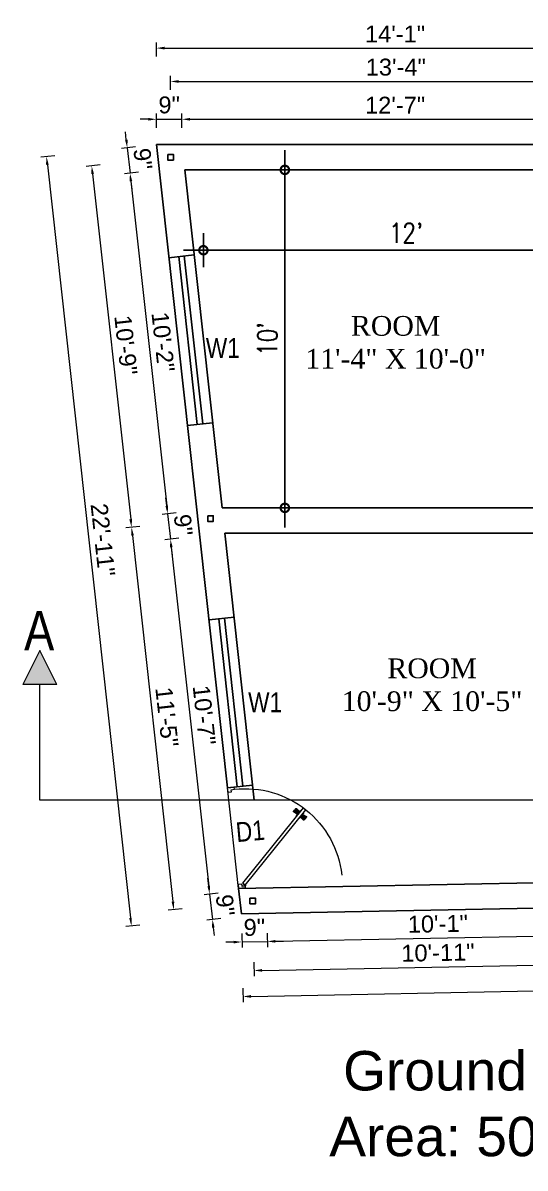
# Model space of a CAD drawing. Header units: inches. Extents: x 392906 to 410488, y -52747 to -40742.
# Drawn here: x 403307.9 to 403486.2, y -51162.7 to -50756.1 of the extents above; entities that cross this region are included whole.
import ezdxf

# ---------------------------------------------------------------- set-up
doc = ezdxf.new("R2010")
doc.units = ezdxf.units.IN
doc.header["$LTSCALE"] = 2
doc.header["$MEASUREMENT"] = 0
doc.header["$PDMODE"] = 34
doc.layers.get('0').update_dxf_attribs({"linetype": 'CONTINUOUS'})
doc.layers.get('DEFPOINTS').update_dxf_attribs({"color": 141, "linetype": 'CONTINUOUS'})
for name, color, linetype, lineweight in [('DOOR & WIN', 1, 'CONTINUOUS', 25), ('PUERTAS', 7, 'CONTINUOUS', 9), ('steps', 253, 'CONTINUOUS', 20)]:
    doc.layers.add(name, color=color, linetype=linetype, lineweight=lineweight)
doc.styles.add('Lettring Text', font='arial.ttf')
doc.styles.add('ROMANS', font='Romans.shx', dxfattribs={"width": 0.8})
doc.styles.get("Standard").update_dxf_attribs({"font": 'ARIALN.TTF'})
doc.dimstyles.new('8 SCALE', dxfattribs={"dimscale": 0, "dimtxt": 7, "dimasz": 6, "dimexe": 6, "dimexo": 2, "dimgap": 2, "dimtad": 1, "dimdec": 0, "dimzin": 0, "dimdsep": 46, "dimlunit": 4, "dimtxsty": 'ROMANS', "dimblk": 'DOTSMALL', "dimcen": 0, "dimdle": 7, "dimclrd": 8, "dimclre": 8, "dimclrt": 3, "dimadec": 0, "dimazin": 0, "dimtfac": 1, "dimtdec": 0, "dimtofl": 0, "dimtmove": 2, "dimatfit": 3, "dimfxl": 6, "dimfxlon": 1, "dimtolj": 1, "dimtzin": 0, "dimarcsym": 0})
doc.dimstyles.new('Copy of Standard', dxfattribs={"dimtxt": 6, "dimasz": 2.875, "dimexe": 2, "dimexo": 4, "dimgap": 2, "dimtad": 1, "dimdec": 0, "dimrnd": 1, "dimzin": 0, "dimdsep": 46, "dimlunit": 4, "dimtxsty": 'Lettring Text', "dimcen": 0.1, "dimclrd": 7, "dimclre": 7, "dimclrt": 7, "dimazin": 0, "dimtfac": 0.645, "dimtdec": 0, "dimtmove": 1, "dimatfit": 0, "dimfxl": 3, "dimfxlon": 1, "dimtfillclr": 256, "dimtolj": 1, "dimtzin": 0, "dimlwd": -1, "dimlwe": -1, "dimarcsym": 2})

# ---------------------------------------------------------------- blocks, each defined once
blk = doc.blocks.new('3ft')
at = {"layer": 'PUERTAS', "color": 6}
for p, q in [((1.01, 2.52), (25.23, 26.74)), ((26.05, 25.92), (1.77, 1.64)), ((26.05, 25.92), (25.23, 26.74)), ((0, 2.4), (0, 0)), ((0.72, 2.4), (0, 2.4)), ((1.6, 0), (0, 0)), ((0.72, 1.52), (0.72, 2.44)), ((0.8, 1.52), (0.72, 1.52)), ((0.8, 1.52), (0.8, 2.41)), ((0.8, 1.2), (0.8, 1.52)), ((1.6, 1.2), (0.8, 1.2)), ((1.57, 1.84), (0.94, 2.47)), ((1.63, 1.89), (0.97, 2.55)), ((1.63, 1.89), (1.57, 1.84)), ((1.77, 1.64), (1.57, 1.84)), ((1.6, 0), (1.6, 1.2)), ((34.4, 0), (34.4, 1.2)), ((34.4, 1.2), (35.2, 1.2)), ((34.4, 0), (36, 0)), ((35.2, 1.2), (35.2, 2.4)), ((35.2, 2.4), (36, 2.4)), ((36, 0), (36, 2.4))]:
    blk.add_line(p, q, dxfattribs=at)
at = {"layer": 'PUERTAS', "color": 8}
for p, q in [((22.57, 24.94), (21.65, 25.68)), ((22.63, 24.99), (21.69, 25.75)), ((22.74, 25.1), (21.84, 25.9)), ((22.13, 26.28), (21.98, 26.13)), ((22.88, 25.24), (22.01, 26.06)), ((22.13, 26.28), (22.27, 26.42)), ((22.29, 26.41), (22.27, 26.42)), ((23.16, 25.52), (22.34, 26.39)), ((23.3, 25.66), (22.5, 26.56)), ((23.41, 25.77), (22.65, 26.71)), ((22.69, 24.32), (23.02, 24.83)), ((23.46, 25.83), (22.72, 26.75)), ((22.95, 24.96), (22.84, 25.07)), ((22.98, 24.99), (22.86, 25.1)), ((23.03, 25.04), (22.91, 25.15)), ((22.91, 24.53), (23.1, 24.91)), ((23.11, 25.12), (22.99, 25.23)), ((23.13, 24.76), (23.18, 24.99)), ((23.28, 25.3), (23.17, 25.41)), ((23.36, 25.37), (23.25, 25.49)), ((23.31, 24.94), (23.28, 25.08)), ((23.41, 25.43), (23.3, 25.54)), ((23.46, 25.09), (23.32, 25.13)), ((23.44, 25.45), (23.33, 25.56)), ((23.64, 25.27), (23.41, 25.22)), ((23.87, 25.49), (23.49, 25.3)), ((24.08, 25.71), (23.57, 25.38)), ((24.8, 24.56), (24.61, 24.18)), ((25.02, 24.77), (24.68, 24.26)), ((23.63, 23.38), (24.14, 23.72)), ((23.84, 23.6), (24.22, 23.79)), ((24.07, 23.82), (24.3, 23.88)), ((24.25, 24), (24.39, 23.97)), ((24.25, 23.26), (24.99, 22.34)), ((24.27, 23.64), (24.38, 23.53)), ((24.3, 23.67), (24.41, 23.56)), ((24.3, 23.32), (25.06, 22.38)), ((24.35, 23.72), (24.46, 23.61)), ((24.4, 24.15), (24.43, 24.01)), ((24.41, 23.43), (25.2, 22.53)), ((24.43, 23.8), (24.54, 23.69)), ((24.58, 24.33), (24.52, 24.1)), ((24.55, 23.57), (25.37, 22.7)), ((24.6, 23.97), (24.72, 23.86)), ((24.68, 24.05), (24.79, 23.94)), ((24.73, 24.1), (24.85, 23.99)), ((24.76, 24.13), (24.87, 24.02)), ((24.83, 23.85), (25.7, 23.03)), ((24.97, 23.99), (25.87, 23.2)), ((25.08, 24.1), (26.02, 23.34)), ((25.14, 24.15), (26.06, 23.41)), ((25.58, 22.82), (25.43, 22.67)), ((25.58, 22.82), (25.73, 22.97)), ((25.72, 22.98), (25.73, 22.97)), ((0, 0), (36, 0))]:
    blk.add_line(p, q, dxfattribs=at)
at = {"layer": 'PUERTAS', "color": 1}
for p, q in [((21.67, 25.73), (22.17, 26.23)), ((22.49, 24.95), (21.67, 25.61)), ((21.7, 25.82), (22.14, 26.26)), ((21.73, 25.79), (21.7, 25.82)), ((22.58, 26.7), (22.14, 26.26)), ((22.67, 26.73), (22.17, 26.23)), ((22.61, 26.67), (22.58, 26.7)), ((22.6, 24.96), (23.02, 25.38)), ((22.61, 24.25), (22.92, 24.72)), ((22.7, 25.07), (22.71, 25.06)), ((23.45, 25.91), (22.79, 26.73)), ((22.82, 25.06), (23.08, 25.32)), ((22.94, 24.95), (22.83, 25.07)), ((22.92, 24.72), (22.92, 24.72)), ((22.93, 24.94), (23.19, 25.21)), ((22.93, 24.84), (22.93, 24.83)), ((23.44, 25.81), (23.02, 25.38)), ((23.34, 25.58), (23.08, 25.32)), ((23.46, 25.47), (23.19, 25.21)), ((23.33, 25.7), (23.34, 25.69)), ((23.45, 25.46), (23.33, 25.57)), ((23.57, 25.47), (23.57, 25.47)), ((24.15, 25.79), (23.68, 25.48)), ((23.68, 25.48), (23.68, 25.48)), ((24.27, 25.78), (24.26, 25.79)), ((25.1, 24.84), (24.79, 24.38)), ((25.09, 24.96), (25.1, 24.95)), ((22.62, 24.13), (22.61, 24.14)), ((23.44, 23.31), (23.45, 23.3)), ((23.56, 23.3), (24.03, 23.61)), ((24.03, 23.61), (24.03, 23.62)), ((24.14, 23.62), (24.14, 23.62)), ((24.25, 23.62), (24.51, 23.89)), ((24.26, 23.29), (24.69, 23.71)), ((24.26, 23.63), (24.37, 23.52)), ((24.26, 23.18), (24.92, 22.37)), ((24.37, 23.52), (24.63, 23.77)), ((24.37, 23.4), (24.37, 23.4)), ((24.78, 24.15), (24.51, 23.89)), ((24.89, 24.03), (24.63, 23.77)), ((25.11, 24.14), (24.69, 23.71)), ((24.77, 24.14), (24.88, 24.03)), ((24.79, 24.38), (24.78, 24.37)), ((24.78, 24.26), (24.78, 24.26)), ((25, 24.03), (25, 24.03)), ((25.04, 22.36), (25.54, 22.86)), ((25.1, 22.42), (25.13, 22.39)), ((25.13, 22.39), (25.57, 22.83)), ((25.22, 24.14), (26.03, 23.48)), ((26.04, 23.37), (25.54, 22.86)), ((26.01, 23.27), (25.57, 22.83)), ((25.98, 23.3), (26.01, 23.27))]:
    blk.add_line(p, q, dxfattribs=at)
at = {"layer": 'PUERTAS', "color": 2}
for p, q in [((21.99, 26.11), (21.98, 26.13)), ((25.42, 22.68), (25.43, 22.67))]:
    blk.add_line(p, q, dxfattribs=at)
at = {"layer": 'PUERTAS', "color": 6}
for radius in [0.155, 0.0752]:
    blk.add_circle((0.82, 2.56), radius, dxfattribs=at)
blk.add_arc((0.82, 2.56), 34.38, 359.7285, 90.0333, dxfattribs=at)
at = {"layer": 'PUERTAS', "color": 1}
for centre, start, end in [((22.54, 25.01), 231.0764, 315), ((22.73, 26.68), 38.9236, 135), ((22.77, 25.12), 225, 315), ((22.99, 24.89), 135, 219.7428), ((22.87, 24.78), 315, 39.7428), ((23.28, 25.63), 315, 45), ((23.39, 25.86), 315, 38.9236), ((23.51, 25.41), 50.2572, 135), ((23.62, 25.53), 230.2572, 315), ((24.2, 25.73), 45, 135), ((25.04, 24.89), 315, 45), ((22.67, 24.2), 135, 225), ((23.51, 23.36), 225, 315), ((24.09, 23.56), 50.2572, 135), ((24.2, 23.68), 230.2572, 315), ((24.32, 23.23), 135, 218.9236), ((24.42, 23.46), 135, 225), ((24.84, 24.31), 135, 219.7428), ((24.72, 24.21), 315, 39.7428), ((24.94, 23.98), 45, 135), ((24.98, 22.42), 218.9236, 315), ((25.17, 24.08), 51.0764, 135), ((25.98, 23.42), 315, 51.0764)]:
    blk.add_arc(centre, 0.08, start, end, dxfattribs=at)
blk = doc.blocks.new('*U199')
at = {"color": 3, "xscale": -1}
blk.add_blockref('3ft', (42, 0), dxfattribs=at)
blk = doc.blocks.new('*D1217')
at = {"layer": 'DEFPOINTS', "color": 0, "ltscale": 0.5, "transparency": 16777216}
for p in [(403355.32, -50799.29), (403345.94, -50809.44), (403356.31, -50808.29)]:
    blk.add_point(p, dxfattribs=at)
at = {"layer": 'steps', "color": 7, "ltscale": 0.5, "transparency": 16777216}
for p, q in [((403344.63, -50797.58), (403344.32, -50794.72)), ((403347.93, -50800.11), (403342.96, -50800.66)), ((403344.95, -50800.44), (403345.94, -50809.44)), ((403348.92, -50809.11), (403343.96, -50809.66)), ((403346.26, -50812.29), (403346.57, -50815.15))]:
    blk.add_line(p, q, dxfattribs=at)
for points in [[(403345.11, -50797.53), (403344.16, -50797.63), (403344.95, -50800.44)], [(403346.73, -50812.24), (403345.78, -50812.35), (403345.94, -50809.44)]]:
    blk.add_solid(points, dxfattribs=at)
at = {"layer": 'steps', "color": 7, "ltscale": 0.5, "transparency": 16777216, "insert": (403350.48, -50804.38), "char_height": 6, "attachment_point": 5, "rotation": 276.296, "style": 'Lettring Text'}
blk.add_mtext('\\A1;9"', dxfattribs=at)
blk = doc.blocks.new('*D1218')
at = {"layer": 'DEFPOINTS', "color": 0, "ltscale": 0.5, "transparency": 16777216}
for p in [(403356.31, -50808.29), (403359.29, -50930.42), (403378.6, -50928.29)]:
    blk.add_point(p, dxfattribs=at)
at = {"layer": 'steps', "color": 7, "ltscale": 0.5, "transparency": 16777216}
for p, q in [((403348.92, -50809.11), (403343.96, -50809.66)), ((403346.26, -50812.29), (403358.98, -50927.57)), ((403362.27, -50930.09), (403357.3, -50930.64))]:
    blk.add_line(p, q, dxfattribs=at)
for points in [[(403346.73, -50812.24), (403345.78, -50812.35), (403345.94, -50809.44)], [(403359.45, -50927.51), (403358.5, -50927.62), (403359.29, -50930.42)]]:
    blk.add_solid(points, dxfattribs=at)
at = {"layer": 'steps', "color": 7, "ltscale": 0.5, "transparency": 16777216, "insert": (403357.65, -50869.37), "char_height": 6, "attachment_point": 5, "rotation": 276.296, "style": 'Lettring Text'}
blk.add_mtext('\\A1;10\'-2"', dxfattribs=at)
blk = doc.blocks.new('*D1219')
at = {"layer": 'DEFPOINTS', "color": 0, "ltscale": 0.5, "transparency": 16777216}
for p in [(403378.6, -50928.29), (403360.28, -50939.42), (403379.6, -50937.29)]:
    blk.add_point(p, dxfattribs=at)
at = {"layer": 'steps', "color": 7, "ltscale": 0.5, "transparency": 16777216}
for p, q in [((403358.98, -50927.57), (403358.66, -50924.71)), ((403362.27, -50930.09), (403357.3, -50930.64)), ((403359.29, -50930.42), (403360.28, -50939.42)), ((403363.27, -50939.09), (403358.3, -50939.64)), ((403360.6, -50942.28), (403360.92, -50945.14))]:
    blk.add_line(p, q, dxfattribs=at)
for points in [[(403359.45, -50927.51), (403358.5, -50927.62), (403359.29, -50930.42)], [(403361.08, -50942.23), (403360.12, -50942.33), (403360.28, -50939.42)]]:
    blk.add_solid(points, dxfattribs=at)
at = {"layer": 'steps', "color": 7, "ltscale": 0.5, "transparency": 16777216, "insert": (403364.82, -50934.37), "char_height": 6, "attachment_point": 5, "rotation": 276.296, "style": 'Lettring Text'}
blk.add_mtext('\\A1;9"', dxfattribs=at)
blk = doc.blocks.new('*D1220')
at = {"layer": 'DEFPOINTS', "color": 0, "ltscale": 0.5, "transparency": 16777216}
for p in [(403379.6, -50937.29), (403374.19, -51065.43), (403393.5, -51063.3)]:
    blk.add_point(p, dxfattribs=at)
at = {"layer": 'steps', "color": 7, "ltscale": 0.5, "transparency": 16777216}
for p, q in [((403363.27, -50939.09), (403358.3, -50939.64)), ((403360.6, -50942.28), (403373.87, -51062.58)), ((403377.17, -51065.11), (403372.2, -51065.65))]:
    blk.add_line(p, q, dxfattribs=at)
for points in [[(403361.08, -50942.23), (403360.12, -50942.33), (403360.28, -50939.42)], [(403374.35, -51062.52), (403373.4, -51062.63), (403374.19, -51065.43)]]:
    blk.add_solid(points, dxfattribs=at)
at = {"layer": 'steps', "color": 7, "ltscale": 0.5, "transparency": 16777216, "insert": (403372.27, -51001.87), "char_height": 6, "attachment_point": 5, "rotation": 276.296, "style": 'Lettring Text'}
blk.add_mtext('\\A1;10\'-7"', dxfattribs=at)
blk = doc.blocks.new('*D1221')
at = {"layer": 'DEFPOINTS', "color": 0, "ltscale": 0.5, "transparency": 16777216}
for p in [(403393.5, -51063.3), (403375.18, -51074.42), (403394.49, -51072.29)]:
    blk.add_point(p, dxfattribs=at)
at = {"layer": 'steps', "color": 7, "ltscale": 0.5, "transparency": 16777216}
for p, q in [((403373.87, -51062.58), (403373.56, -51059.72)), ((403377.17, -51065.11), (403372.2, -51065.65)), ((403374.19, -51065.43), (403375.18, -51074.42)), ((403378.16, -51074.09), (403373.19, -51074.64)), ((403375.49, -51077.27), (403375.81, -51080.13))]:
    blk.add_line(p, q, dxfattribs=at)
for points in [[(403374.35, -51062.52), (403373.4, -51062.63), (403374.19, -51065.43)], [(403375.97, -51077.22), (403375.02, -51077.33), (403375.18, -51074.42)]]:
    blk.add_solid(points, dxfattribs=at)
at = {"layer": 'steps', "color": 7, "ltscale": 0.5, "transparency": 16777216, "insert": (403379.72, -51069.37), "char_height": 6, "attachment_point": 5, "rotation": 276.296, "style": 'Lettring Text'}
blk.add_mtext('\\A1;9"', dxfattribs=at)
blk = doc.blocks.new('*D1222')
at = {"layer": 'DEFPOINTS', "color": 0, "ltscale": 0.5, "transparency": 16777216}
for p in [(403360.34, -50803.79), (403374.5, -50932.11), (403346.49, -50935.2)]:
    blk.add_point(p, dxfattribs=at)
at = {"layer": 'steps', "color": 7, "ltscale": 0.5, "transparency": 16777216}
for p, q in [((403335.32, -50806.55), (403330.35, -50807.1)), ((403332.65, -50809.74), (403346.18, -50932.35)), ((403349.48, -50934.87), (403344.51, -50935.42))]:
    blk.add_line(p, q, dxfattribs=at)
for points in [[(403333.13, -50809.69), (403332.18, -50809.79), (403332.34, -50806.88)], [(403346.66, -50932.29), (403345.7, -50932.4), (403346.49, -50935.2)]]:
    blk.add_solid(points, dxfattribs=at)
at = {"layer": 'steps', "color": 7, "ltscale": 0.5, "transparency": 16777216, "insert": (403344.45, -50870.49), "char_height": 6, "attachment_point": 5, "rotation": 276.296, "style": 'Lettring Text'}
blk.add_mtext('\\A1;10\'-9"', dxfattribs=at)
blk = doc.blocks.new('*D1223')
at = {"layer": 'DEFPOINTS', "color": 0, "ltscale": 0.5, "transparency": 16777216}
for p in [(403374.5, -50932.11), (403389.48, -51067.88), (403361.47, -51070.97)]:
    blk.add_point(p, dxfattribs=at)
at = {"layer": 'steps', "color": 7, "ltscale": 0.5, "transparency": 16777216}
for p, q in [((403349.48, -50934.87), (403344.51, -50935.42)), ((403346.81, -50938.06), (403361.16, -51068.11)), ((403364.46, -51070.64), (403359.49, -51071.19))]:
    blk.add_line(p, q, dxfattribs=at)
for points in [[(403347.29, -50938.01), (403346.33, -50938.11), (403346.49, -50935.2)], [(403361.64, -51068.06), (403360.68, -51068.17), (403361.47, -51070.97)]]:
    blk.add_solid(points, dxfattribs=at)
at = {"layer": 'steps', "color": 7, "ltscale": 0.5, "transparency": 16777216, "insert": (403359.02, -51002.53), "char_height": 6, "attachment_point": 5, "rotation": 276.296, "style": 'Lettring Text'}
blk.add_mtext('\\A1;11\'-5"', dxfattribs=at)
blk = doc.blocks.new('*D1224')
at = {"layer": 'DEFPOINTS', "color": 0, "ltscale": 0.5, "transparency": 16777216}
for p in [(403355.32, -50799.29), (403385.45, -51072.46), (403346.43, -51076.77)]:
    blk.add_point(p, dxfattribs=at)
at = {"layer": 'steps', "color": 7, "ltscale": 0.5, "transparency": 16777216}
for p, q in [((403319.27, -50803.27), (403314.3, -50803.82)), ((403316.61, -50806.46), (403346.12, -51073.91)), ((403349.41, -51076.44), (403344.44, -51076.99))]:
    blk.add_line(p, q, dxfattribs=at)
for points in [[(403317.08, -50806.4), (403316.13, -50806.51), (403316.29, -50803.6)], [(403346.59, -51073.86), (403345.64, -51073.96), (403346.43, -51076.77)]]:
    blk.add_solid(points, dxfattribs=at)
at = {"layer": 'steps', "color": 7, "ltscale": 0.5, "transparency": 16777216, "insert": (403336.34, -50939.63), "char_height": 6, "attachment_point": 5, "rotation": 276.296, "style": 'Lettring Text'}
blk.add_mtext('\\A1;22\'-11"', dxfattribs=at)
blk = doc.blocks.new('*D1225')
at = {"layer": 'DEFPOINTS', "color": 0, "ltscale": 0.5, "transparency": 16777216}
for p in [(403385.45, -51072.46), (403394.49, -51072.29), (403394.68, -51082.24)]:
    blk.add_point(p, dxfattribs=at)
at = {"layer": 'steps', "color": 7, "ltscale": 0.5, "transparency": 16777216}
for p, q in [((403382.77, -51082.47), (403379.9, -51082.53)), ((403385.59, -51079.42), (403385.69, -51084.42)), ((403385.65, -51082.42), (403394.68, -51082.24)), ((403394.62, -51079.24), (403394.72, -51084.24)), ((403397.56, -51082.19), (403400.43, -51082.13))]:
    blk.add_line(p, q, dxfattribs=at)
for points in [[(403382.76, -51082), (403382.78, -51082.95), (403385.65, -51082.42)], [(403397.55, -51081.71), (403397.57, -51082.67), (403394.68, -51082.24)]]:
    blk.add_solid(points, dxfattribs=at)
at = {"layer": 'steps', "color": 7, "ltscale": 0.5, "transparency": 16777216, "insert": (403390.07, -51077.27), "char_height": 6, "attachment_point": 5, "rotation": 1.1097, "style": 'Lettring Text'}
blk.add_mtext('\\A1;9"', dxfattribs=at)
blk = doc.blocks.new('*D1226')
at = {"layer": 'DEFPOINTS', "color": 0, "ltscale": 0.5, "transparency": 16777216}
for p in [(403515.7, -51069.94), (403394.49, -51072.29), (403515.89, -51079.9)]:
    blk.add_point(p, dxfattribs=at)
at = {"layer": 'steps', "color": 7, "ltscale": 0.5, "transparency": 16777216}
for p, q in [((403515.83, -51076.9), (403515.93, -51081.9)), ((403394.62, -51079.24), (403394.72, -51084.24)), ((403397.56, -51082.19), (403513.02, -51079.95))]:
    blk.add_line(p, q, dxfattribs=at)
for points in [[(403397.55, -51081.71), (403397.57, -51082.67), (403394.68, -51082.24)], [(403513.01, -51079.47), (403513.03, -51080.43), (403515.89, -51079.9)]]:
    blk.add_solid(points, dxfattribs=at)
at = {"layer": 'steps', "color": 7, "ltscale": 0.5, "transparency": 16777216, "insert": (403455.19, -51076.01), "char_height": 6, "attachment_point": 5, "rotation": 1.1097, "style": 'Lettring Text'}
blk.add_mtext('\\A1;10\'-1"', dxfattribs=at)
blk = doc.blocks.new('*D1232')
at = {"layer": 'DEFPOINTS', "color": 0, "ltscale": 0.5, "transparency": 16777216}
for p in [(403520.2, -51065.35), (403389.48, -51067.88), (403520.68, -51090.03)]:
    blk.add_point(p, dxfattribs=at)
at = {"layer": 'steps', "color": 7, "ltscale": 0.5, "transparency": 16777216}
for p, q in [((403389.9, -51089.56), (403389.99, -51094.56)), ((403392.83, -51092.51), (403517.8, -51090.09)), ((403520.62, -51087.03), (403520.72, -51092.03))]:
    blk.add_line(p, q, dxfattribs=at)
for points in [[(403517.79, -51089.61), (403517.81, -51090.57), (403520.68, -51090.03)], [(403392.82, -51092.03), (403392.84, -51092.99), (403389.95, -51092.56)]]:
    blk.add_solid(points, dxfattribs=at)
at = {"layer": 'steps', "color": 7, "ltscale": 0.5, "transparency": 16777216, "insert": (403455.22, -51086.24), "char_height": 6, "attachment_point": 5, "rotation": 1.1097, "style": 'Lettring Text'}
blk.add_mtext('\\A1;10\'-11"', dxfattribs=at)
blk = doc.blocks.new('*D1235')
at = {"layer": 'DEFPOINTS', "color": 0, "ltscale": 0.5, "transparency": 16777216}
for p in [(403746.7, -51065.46), (403385.45, -51072.46), (403747.27, -51094.8)]:
    blk.add_point(p, dxfattribs=at)
at = {"layer": 'steps', "color": 7, "ltscale": 0.5, "transparency": 16777216}
for p, q in [((403747.21, -51091.81), (403747.31, -51096.8)), ((403385.96, -51098.8), (403386.06, -51103.8)), ((403388.9, -51101.75), (403744.39, -51094.86))]:
    blk.add_line(p, q, dxfattribs=at)
for points in [[(403744.38, -51094.38), (403744.4, -51095.34), (403747.27, -51094.8)], [(403388.89, -51101.27), (403388.91, -51102.23), (403386.02, -51101.8)]]:
    blk.add_solid(points, dxfattribs=at)
at = {"layer": 'steps', "color": 7, "ltscale": 0.5, "transparency": 16777216, "insert": (403566.55, -51093.24), "char_height": 6, "attachment_point": 5, "rotation": 1.1097, "style": 'Lettring Text'}
blk.add_mtext('\\A1;30\'-1"', dxfattribs=at)
blk = doc.blocks.new('*D1236')
at = {"layer": 'DEFPOINTS', "color": 0, "ltscale": 0.5, "transparency": 16777216}
for p in [(403364.37, -50790.32), (403355.32, -50799.29), (403364.37, -50799.29)]:
    blk.add_point(p, dxfattribs=at)
at = {"layer": 'steps', "color": 7, "ltscale": 0.5, "transparency": 16777216}
for p, q in [((403355.32, -50793.32), (403355.32, -50788.32)), ((403364.37, -50793.32), (403364.37, -50788.32)), ((403352.44, -50790.32), (403349.57, -50790.32)), ((403355.32, -50790.32), (403364.37, -50790.32)), ((403367.25, -50790.32), (403370.12, -50790.32))]:
    blk.add_line(p, q, dxfattribs=at)
for points in [[(403352.44, -50789.84), (403352.44, -50790.8), (403355.32, -50790.32)], [(403367.25, -50789.84), (403367.25, -50790.8), (403364.37, -50790.32)]]:
    blk.add_solid(points, dxfattribs=at)
at = {"layer": 'steps', "color": 7, "ltscale": 0.5, "transparency": 16777216, "insert": (403359.84, -50785.26), "char_height": 6, "attachment_point": 5, "style": 'Lettring Text'}
blk.add_mtext('\\A1;9"', dxfattribs=at)
blk = doc.blocks.new('*D1237')
at = {"layer": 'DEFPOINTS', "color": 0, "ltscale": 0.5, "transparency": 16777216}
for p in [(403515.7, -50790.32), (403364.37, -50799.29), (403515.7, -50799.29)]:
    blk.add_point(p, dxfattribs=at)
at = {"layer": 'steps', "color": 7, "ltscale": 0.5, "transparency": 16777216}
for p, q in [((403364.37, -50793.32), (403364.37, -50788.32)), ((403515.7, -50793.32), (403515.7, -50788.32)), ((403367.25, -50790.32), (403512.82, -50790.32))]:
    blk.add_line(p, q, dxfattribs=at)
for points in [[(403367.25, -50789.84), (403367.25, -50790.8), (403364.37, -50790.32)], [(403512.82, -50789.84), (403512.82, -50790.8), (403515.7, -50790.32)]]:
    blk.add_solid(points, dxfattribs=at)
at = {"layer": 'steps', "color": 7, "ltscale": 0.5, "transparency": 16777216, "insert": (403440.03, -50785.31), "char_height": 6, "attachment_point": 5, "style": 'Lettring Text'}
blk.add_mtext('\\A1;12\'-7"', dxfattribs=at)
blk = doc.blocks.new('*D1243')
at = {"layer": 'DEFPOINTS', "color": 0, "ltscale": 0.5, "transparency": 16777216}
for p in [(403520.2, -50776.9), (403360.34, -50803.79), (403520.2, -50803.79)]:
    blk.add_point(p, dxfattribs=at)
at = {"layer": 'steps', "color": 7, "ltscale": 0.5, "transparency": 16777216}
for p, q in [((403360.34, -50779.9), (403360.34, -50774.9)), ((403363.21, -50776.9), (403517.32, -50776.9)), ((403520.2, -50779.9), (403520.2, -50774.9))]:
    blk.add_line(p, q, dxfattribs=at)
for points in [[(403363.21, -50776.42), (403363.21, -50777.38), (403360.34, -50776.9)], [(403517.32, -50776.42), (403517.32, -50777.38), (403520.2, -50776.9)]]:
    blk.add_solid(points, dxfattribs=at)
at = {"layer": 'steps', "color": 7, "ltscale": 0.5, "transparency": 16777216, "insert": (403440.27, -50771.83), "char_height": 6, "attachment_point": 5, "style": 'Lettring Text'}
blk.add_mtext('\\A1;13\'-4"', dxfattribs=at)
blk = doc.blocks.new('*D1246')
at = {"layer": 'DEFPOINTS', "color": 0, "ltscale": 0.5, "transparency": 16777216}
for p in [(403524.7, -50765.05), (403355.32, -50799.29), (403524.7, -50799.29)]:
    blk.add_point(p, dxfattribs=at)
at = {"layer": 'steps', "color": 7, "ltscale": 0.5, "transparency": 16777216}
for p, q in [((403355.32, -50768.05), (403355.32, -50763.05)), ((403358.19, -50765.05), (403521.82, -50765.05)), ((403524.7, -50768.05), (403524.7, -50763.05))]:
    blk.add_line(p, q, dxfattribs=at)
for points in [[(403358.19, -50764.57), (403358.19, -50765.53), (403355.32, -50765.05)], [(403521.82, -50764.57), (403521.82, -50765.53), (403524.7, -50765.05)]]:
    blk.add_solid(points, dxfattribs=at)
at = {"layer": 'steps', "color": 7, "ltscale": 0.5, "transparency": 16777216, "insert": (403440.01, -50760.04), "char_height": 6, "attachment_point": 5, "style": 'Lettring Text'}
blk.add_mtext('\\A1;14\'-1"', dxfattribs=at)
blk = doc.blocks.new('_DOTSMALL')
at = {"color": 0, "linetype": 'ByBlock', "const_width": 0.5}
blk.add_lwpolyline([(-0.0625, 0, 1), (0.0625, 0, 1)], format="xyb", close=True, dxfattribs=at)
blk = doc.blocks.new('*D1257')
at = {"color": 8, "lineweight": -2, "ltscale": 0.5, "transparency": 16777216}
for p, q in [((403400.89, -50801.29), (403400.89, -50935.29)), ((403406.89, -50808.29), (403394.89, -50808.29)), ((403406.89, -50928.29), (403394.89, -50928.29))]:
    blk.add_line(p, q, dxfattribs=at)
at = {"layer": 'DEFPOINTS', "color": 0, "ltscale": 0.5, "transparency": 16777216}
for p in [(403440.53, -50808.29), (403400.89, -50928.29), (403440.53, -50928.29)]:
    blk.add_point(p, dxfattribs=at)
at = {"color": 8, "lineweight": -2, "ltscale": 0.5, "transparency": 16777216, "xscale": 6, "yscale": 6, "zscale": 6}
for p, rotation in [((403400.89, -50808.29), 90), ((403400.89, -50928.29), 270)]:
    blk.add_blockref('_DOTSMALL', p, dxfattribs=dict(at, rotation=rotation))
at = {"color": 3, "ltscale": 0.5, "transparency": 16777216, "insert": (403394.72, -50868.29), "char_height": 7, "attachment_point": 5, "rotation": 90, "style": 'ROMANS'}
blk.add_mtext("\\A1;10'", dxfattribs=at)
blk = doc.blocks.new('*D1258')
at = {"color": 8, "lineweight": -2, "ltscale": 0.5, "transparency": 16777216}
for p, q in [((403371.98, -50842.81), (403371.98, -50830.81)), ((403515.7, -50842.81), (403515.7, -50830.81)), ((403364.98, -50836.81), (403522.7, -50836.81))]:
    blk.add_line(p, q, dxfattribs=at)
at = {"layer": 'DEFPOINTS', "color": 0, "ltscale": 0.5, "transparency": 16777216}
for p in [(403515.7, -50836.81), (403371.98, -50868.29), (403515.7, -50868.29)]:
    blk.add_point(p, dxfattribs=at)
at = {"color": 8, "lineweight": -2, "ltscale": 0.5, "transparency": 16777216, "xscale": 6, "yscale": 6, "zscale": 6, "rotation": 180}
blk.add_blockref('_DOTSMALL', (403371.98, -50836.81), dxfattribs=at)
at = {"color": 8, "lineweight": -2, "ltscale": 0.5, "transparency": 16777216, "xscale": 6, "yscale": 6, "zscale": 6}
blk.add_blockref('_DOTSMALL', (403515.7, -50836.81), dxfattribs=at)
at = {"color": 3, "ltscale": 0.5, "transparency": 16777216, "insert": (403443.84, -50830.65), "char_height": 7, "attachment_point": 5, "style": 'ROMANS'}
blk.add_mtext("\\A1;12'", dxfattribs=at)

msp = doc.modelspace()

# ---------------------------------------------------------------- hatches: boundary and pattern name
at = {"linetype": 'ByBlock', "lineweight": 5}
msp.add_hatch(color=7, dxfattribs=at).paths.add_polyline_path([(403313.93, -50978.97), (403319.93, -50990.97), (403307.93, -50990.97)])

# ---------------------------------------------------------------- linework, layer by layer
at = {"ltscale": 0.5}
for p, q in [((403355.32, -50799.29), (403380.52, -51027.7)), ((403355.32, -50799.29), (403524.7, -50799.29)), ((403515.7, -50808.29), (403365.36, -50808.29)), ((403365.36, -50808.29), (403378.6, -50928.29)), ((403368.69, -50838.47), (403359.75, -50839.46)), ((403369.81, -50898.71), (403363.23, -50839.08)), ((403371.79, -50898.5), (403365.21, -50838.86)), ((403375.27, -50898.11), (403366.33, -50899.1)), ((403524.7, -50928.29), (403378.6, -50928.29)), ((403524.7, -50937.29), (403379.6, -50937.29)), ((403379.6, -50937.29), (403390.06, -51032.13)), ((403373.98, -50968.05), (403382.93, -50967.07)), ((403377.46, -50967.67), (403383.99, -51027.31)), ((403379.45, -50967.45), (403385.98, -51027.1)), ((403380.52, -51027.7), (403389.46, -51026.72)), ((403384.46, -51063.48), (403515.7, -51060.94)), ((403384.46, -51063.48), (403385.45, -51072.46)), ((403385.45, -51072.46), (403746.7, -51065.46))]:
    msp.add_line(p, q, dxfattribs=at)
at = {"color": 7, "linetype": 'ByBlock', "lineweight": 5}
for p, q in [((403313.93, -50978.97), (403307.93, -50990.97)), ((403319.93, -50990.97), (403313.93, -50978.97)), ((403319.93, -50990.97), (403307.93, -50990.97)), ((403313.93, -51032.13), (403313.93, -50990.97)), ((403808.25, -51032.13), (403313.93, -51032.13))]:
    msp.add_line(p, q, dxfattribs=at)
at = {"ltscale": 0.5}
for points in [[(403359.34, -50802.79), (403361.34, -50802.79), (403361.34, -50804.79), (403359.34, -50804.79)], [(403373.5, -50931.11), (403375.5, -50931.11), (403375.5, -50933.11), (403373.5, -50933.11)], [(403388.48, -51066.88), (403390.48, -51066.88), (403390.48, -51068.88), (403388.48, -51068.88)]]:
    msp.add_lwpolyline(points, close=True, dxfattribs=at)

# ---------------------------------------------------------------- block references
at = {"layer": 'DOOR & WIN', "rotation": 276.2497281348776}
msp.add_blockref('*U199', (403379.89, -51021.73), dxfattribs=at)

# ---------------------------------------------------------------- texts
at = {"color": 7, "linetype": 'ByBlock', "lineweight": 5, "char_height": 14}
for s, insert, width, attachment_point in [('A', (403319.05, -50964.86), 26.5803, 3), ('{\\fArial CE|b0|i0|c238|p34;Ground Floor Plan\\PArea: \\fArial CE|b0|i0|c0|p34;507.26\\fArial CE|b0|i0|c238|p34; Sq. Ft}', (403501.46, -51141.93), 235.547, 5)]:
    msp.add_mtext(s, dxfattribs=dict(at, insert=insert, width=width, attachment_point=attachment_point))
at = {"layer": 'steps', "color": 7, "ltscale": 0.3, "char_height": 7}
for s, insert, width, attachment_point in [('{\\fTimes New Roman|b0|i0|c0|p18;ROOM\\P11\'-4" X 10\'-0"}', (403440.22, -50860.17), 67.6616, 2), ('W1', (403378.87, -50875.03), 18.6213, 8), ('{\\fTimes New Roman|b0|i0|c0|p18;ROOM\\P10\'-9" X 10\'-5"}', (403453.15, -50981.76), 67.6616, 2), ('W1', (403393.89, -51000.84), 18.6213, 8)]:
    msp.add_mtext(s, dxfattribs=dict(at, insert=insert, width=width, attachment_point=attachment_point))
at = {"layer": 'steps', "color": 7, "ltscale": 0.3, "insert": (403388.94, -51046.54), "char_height": 7, "attachment_point": 8, "rotation": 5.0252}
msp.add_mtext_dynamic_manual_height_columns('{\\W1;D1}', width=18.6213, gutter_width=40, heights=[0], dxfattribs=at)

# ---------------------------------------------------------------- dimensions: what is measured, and where the dimension line sits
at = {"ltscale": 0.5}
dim = msp.add_linear_dim(base=(403400.89, -50928.29), p1=(403440.53, -50808.29), p2=(403440.53, -50928.29), angle=90, dimstyle='8 SCALE', override={"dimscale": 1}, dxfattribs=at)
dim.commit()
dim.dimension.update_dxf_attribs({"geometry": '*D1257', "text_midpoint": (403394.72, -50868.29)})
dim = msp.add_linear_dim(base=(403515.7, -50836.81), p1=(403371.98, -50868.29), p2=(403515.7, -50868.29), dimstyle='8 SCALE', override={"dimscale": 1}, dxfattribs=at)
dim.commit()
dim.dimension.update_dxf_attribs({"geometry": '*D1258', "text_midpoint": (403443.84, -50830.65)})
at = {"layer": 'steps', "ltscale": 0.5}
for base, p1, p2, picture, middle in [((403524.7, -50765.05), (403355.32, -50799.29), (403524.7, -50799.29), '*D1246', (403440.01, -50760.04)), ((403520.2, -50776.9), (403360.34, -50803.79), (403520.2, -50803.79), '*D1243', (403440.27, -50771.83)), ((403515.7, -50790.32), (403364.37, -50799.29), (403515.7, -50799.29), '*D1237', (403440.03, -50785.31))]:
    dim = msp.add_linear_dim(base=base, p1=p1, p2=p2, dimstyle='Copy of Standard', dxfattribs=at)
    dim.commit()
    dim.dimension.update_dxf_attribs({"geometry": picture, "text_midpoint": middle})
dim = msp.add_linear_dim(base=(403364.37, -50790.32), p1=(403355.32, -50799.29), p2=(403364.37, -50799.29), dimstyle='Copy of Standard', dxfattribs=at)
dim.commit()
dim.dimension.update_dxf_attribs({"geometry": '*D1236', "text_midpoint": (403359.84, -50790.32), "dimtype": 160})
for base, p1, p2, angle, picture, middle, dimtype in [((403345.94, -50809.44), (403355.32, -50799.29), (403356.31, -50808.29), 276.296, '*D1217', (403345.45, -50804.94), 161), ((403360.28, -50939.42), (403378.6, -50928.29), (403379.6, -50937.29), 96.296, '*D1219', (403359.79, -50934.92), 160), ((403375.18, -51074.42), (403393.5, -51063.3), (403394.49, -51072.29), 96.296, '*D1221', (403374.68, -51069.93), 160), ((403394.68, -51082.24), (403385.45, -51072.46), (403394.49, -51072.29), 1.1097, '*D1225', (403390.17, -51082.33), 161)]:
    dim = msp.add_linear_dim(base=base, p1=p1, p2=p2, angle=angle, dimstyle='Copy of Standard', dxfattribs=at)
    dim.commit()
    dim.dimension.update_dxf_attribs({"geometry": picture, "text_midpoint": middle, "dimtype": dimtype})
for p1, p2, distance, picture, middle in [((403355.32, -50799.29), (403385.45, -51072.46), -39.26, '*D1224', (403336.34, -50939.63)), ((403360.34, -50803.79), (403374.5, -50932.11), -28.17, '*D1222', (403344.45, -50870.49)), ((403385.45, -51072.46), (403746.7, -51065.46), -29.35, '*D1235', (403566.55, -51093.24)), ((403389.48, -51067.88), (403520.2, -51065.35), -24.69, '*D1232', (403455.22, -51086.24))]:
    dim = msp.add_aligned_dim(p1=p1, p2=p2, distance=distance, dimstyle='Copy of Standard', dxfattribs=at)
    dim.commit()
    dim.dimension.update_dxf_attribs({"geometry": picture, "text_midpoint": middle})
for base, p1, p2, angle, picture, middle in [((403359.29, -50930.42), (403356.31, -50808.29), (403378.6, -50928.29), 96.296, '*D1218', (403357.65, -50869.37)), ((403361.47, -51070.97), (403374.5, -50932.11), (403389.48, -51067.88), 96.296, '*D1223', (403359.02, -51002.53)), ((403374.19, -51065.43), (403379.6, -50937.29), (403393.5, -51063.3), 96.296, '*D1220', (403372.27, -51001.87)), ((403515.89, -51079.9), (403394.49, -51072.29), (403515.7, -51069.94), 181.1097, '*D1226', (403455.19, -51076.01))]:
    dim = msp.add_linear_dim(base=base, p1=p1, p2=p2, angle=angle, dimstyle='Copy of Standard', dxfattribs=at)
    dim.commit()
    dim.dimension.update_dxf_attribs({"geometry": picture, "text_midpoint": middle})

doc.saveas('drawing.dxf')
